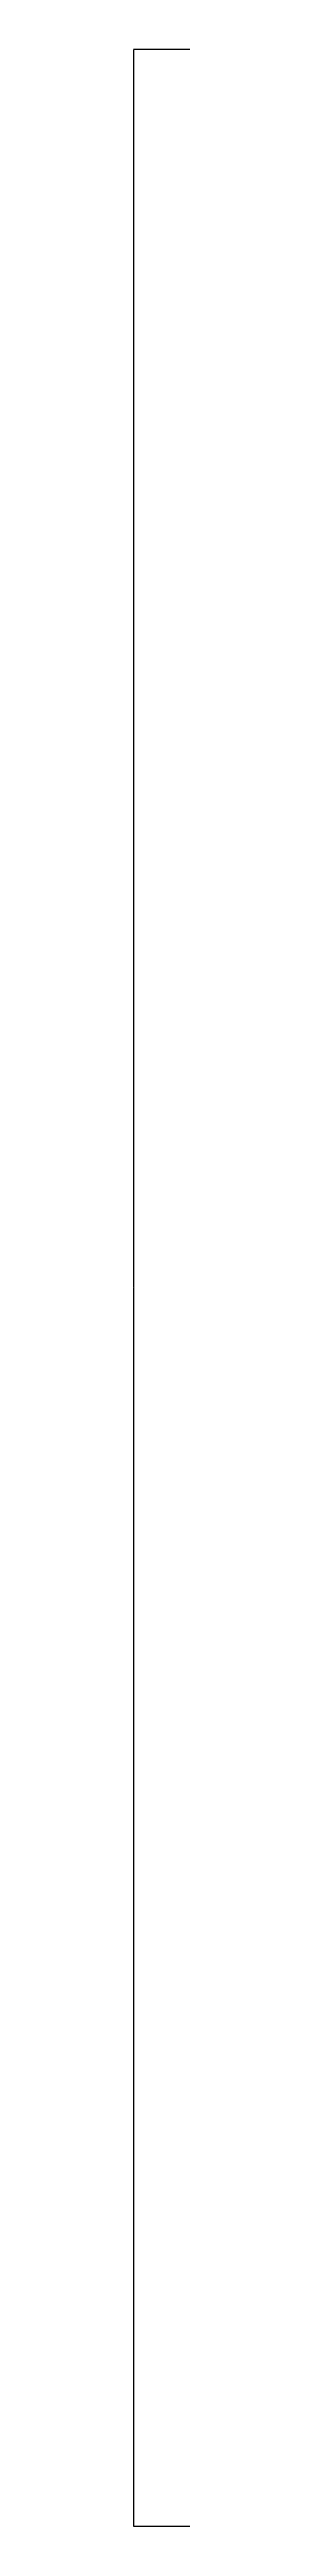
# Model space of a CAD drawing. Header units: millimetres. Extents: x -847489 to 546831, y -250322 to 947412.
# Drawn here: x -356159 to -355535, y 55206 to 82686 of the extents above; entities that cross this region are included whole.
import ezdxf

# ---------------------------------------------------------------- set-up
doc = ezdxf.new("R2010")
doc.units = ezdxf.units.MM
doc.layers.add('PDF _0', color=7, linetype='Continuous')
doc.styles.get("Standard").update_dxf_attribs({"font": 'arial.ttf'})
doc.dimstyles.new('ISO-25', dxfattribs={"dimtxt": 2.5, "dimasz": 2.5, "dimexe": 1.25, "dimexo": 0.625, "dimtad": 1, "dimtxsty": 'Standard', "dimcen": 2.5, "dimadec": 0, "dimazin": 0, "dimtfac": 1, "dimtmove": 0, "dimatfit": 3, "dimfxl": 1, "dimarcsym": 0})

# ---------------------------------------------------------------- blocks, each defined once
blk = doc.blocks.new('*D19')
at = {"layer": 'PDF _0', "color": 0, "lineweight": -2, "transparency": 16777216}
for p, q in [((-355535, 82686), (-356157, 82686)), ((-356155, 82683), (-356155, 55208)), ((-355535, 55206), (-356157, 55206))]:
    blk.add_line(p, q, dxfattribs=at)
at = {"layer": 'PDF _0', "color": 0, "transparency": 16777216}
for points in [[(-356156, 82683), (-356155, 82683), (-356155, 82686)], [(-356156, 55208), (-356155, 55208), (-356155, 55206)]]:
    blk.add_solid(points, dxfattribs=at)
at = {"layer": 'PDF _0', "color": 0, "transparency": 16777216, "insert": (-356157, 68946), "char_height": 2.5, "attachment_point": 5, "rotation": 90, "bg_fill": 3, "box_fill_scale": 1.1, "bg_fill_color": 256, "bg_fill_true_color": 13158600, "bg_fill_transparency": 0}
blk.add_mtext('27480', dxfattribs=at)

msp = doc.modelspace()

# ---------------------------------------------------------------- dimensions: what is measured, and where the dimension line sits
at = {"layer": 'PDF _0', "color": 144}
dim = msp.add_linear_dim(base=(-356155.317, 55205.682), p1=(-355534.754, 82685.682), p2=(-355534.754, 55205.682), angle=90, dimstyle='ISO-25', override={"dimtfill": 1, "dimarcsym": 1}, dxfattribs=at)
dim.commit()
dim.dimension.update_dxf_attribs({"geometry": '*D19', "text_midpoint": (-356157.218, 68945.682)})

doc.saveas('drawing.dxf')
